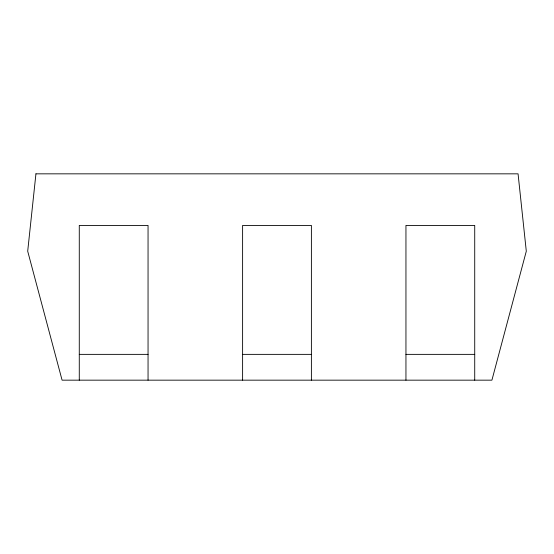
<?xml version="1.0" encoding="UTF-8"?>
<svg xmlns="http://www.w3.org/2000/svg" width="554" height="554" viewBox="0 0 554 554"><rect width="100%" height="100%" fill="white"/><g stroke="black" fill="none" stroke-linecap="round" stroke-linejoin="round"><path stroke-width="0.83" d="M79.277 354.366L148.05 354.366M242.61 354.366L311.39 354.366M405.95 354.366L474.723 354.366M474.723 380.162L474.723 225.423L405.95 225.423L405.95 380.162M311.39 380.162L311.39 225.423L242.61 225.423L242.61 380.162M148.05 380.162L148.05 225.423L79.277 225.423L79.277 380.162M35.934 173.838L27.7 251.211L62.083 380.162L491.917 380.162L526.3 251.211L518.066 173.838L35.934 173.838"/></g></svg>
